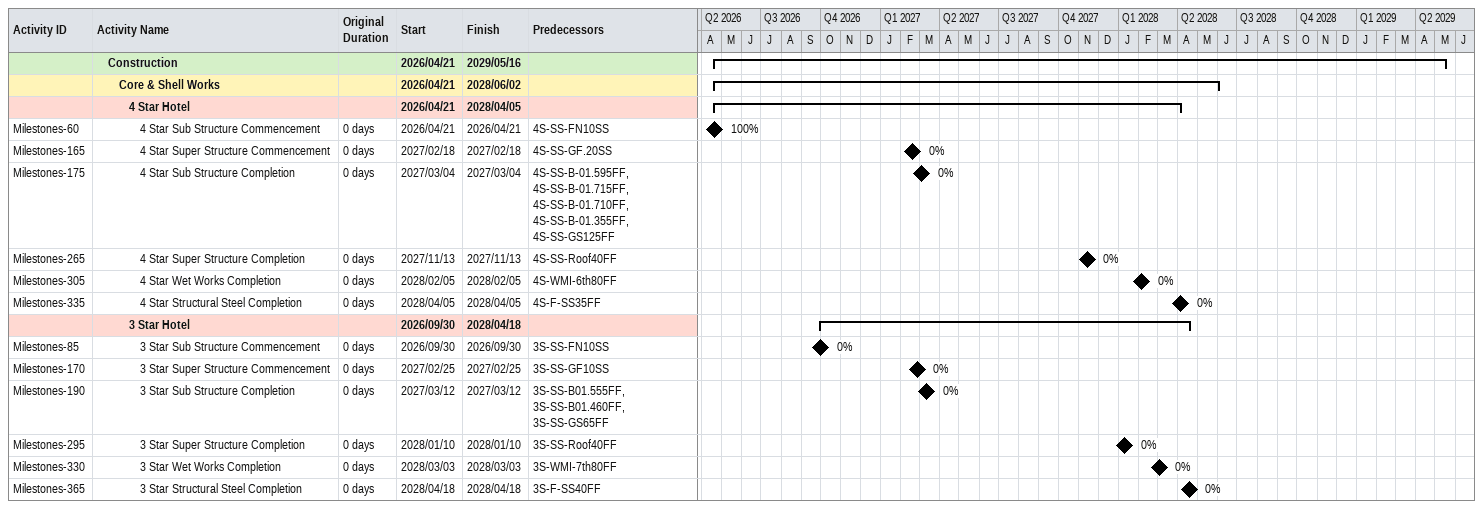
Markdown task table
| ID | Level | Task | Original duration | Start | Finish | Predecessors | % complete |
|---|---|---|---|---|---|---|---|
|  | 2 | **Construction** |  | 2026-04-21 | 2029-05-16 |  |  |
|  | 3 | **Core & Shell Works** |  | 2026-04-21 | 2028-06-02 |  |  |
|  | 4 | **4 Star Hotel** |  | 2026-04-21 | 2028-04-05 |  |  |
| Milestones-60 | 5 | 4 Star Sub Structure Commencement | 0d | 2026-04-21 | 2026-04-21 | 4S-SS-FN10SS | 100 |
| Milestones-165 | 5 | 4 Star Super Structure Commencement | 0d | 2027-02-18 | 2027-02-18 | 4S-SS-GF.20SS | 0 |
| Milestones-175 | 5 | 4 Star Sub Structure Completion | 0d | 2027-03-04 | 2027-03-04 | 4S-SS-B-01.595FF, 4S-SS-B-01.715FF, 4S-SS-B-01.710FF, 4S-SS-B-01.355FF, 4S-SS-GS125FF | 0 |
| Milestones-265 | 5 | 4 Star Super Structure Completion | 0d | 2027-11-13 | 2027-11-13 | 4S-SS-Roof40FF | 0 |
| Milestones-305 | 5 | 4 Star Wet Works Completion | 0d | 2028-02-05 | 2028-02-05 | 4S-WMI-6th80FF | 0 |
| Milestones-335 | 5 | 4 Star Structural Steel Completion | 0d | 2028-04-05 | 2028-04-05 | 4S-F-SS35FF | 0 |
|  | 4 | **3 Star Hotel** |  | 2026-09-30 | 2028-04-18 |  |  |
| Milestones-85 | 5 | 3 Star Sub Structure Commencement | 0d | 2026-09-30 | 2026-09-30 | 3S-SS-FN10SS | 0 |
| Milestones-170 | 5 | 3 Star Super Structure Commencement | 0d | 2027-02-25 | 2027-02-25 | 3S-SS-GF10SS | 0 |
| Milestones-190 | 5 | 3 Star Sub Structure Completion | 0d | 2027-03-12 | 2027-03-12 | 3S-SS-B01.555FF, 3S-SS-B01.460FF, 3S-SS-GS65FF | 0 |
| Milestones-295 | 5 | 3 Star Super Structure Completion | 0d | 2028-01-10 | 2028-01-10 | 3S-SS-Roof40FF | 0 |
| Milestones-330 | 5 | 3 Star Wet Works Completion | 0d | 2028-03-03 | 2028-03-03 | 3S-WMI-7th80FF | 0 |
| Milestones-365 | 5 | 3 Star Structural Steel Completion | 0d | 2028-04-18 | 2028-04-18 | 3S-F-SS40FF | 0 |
